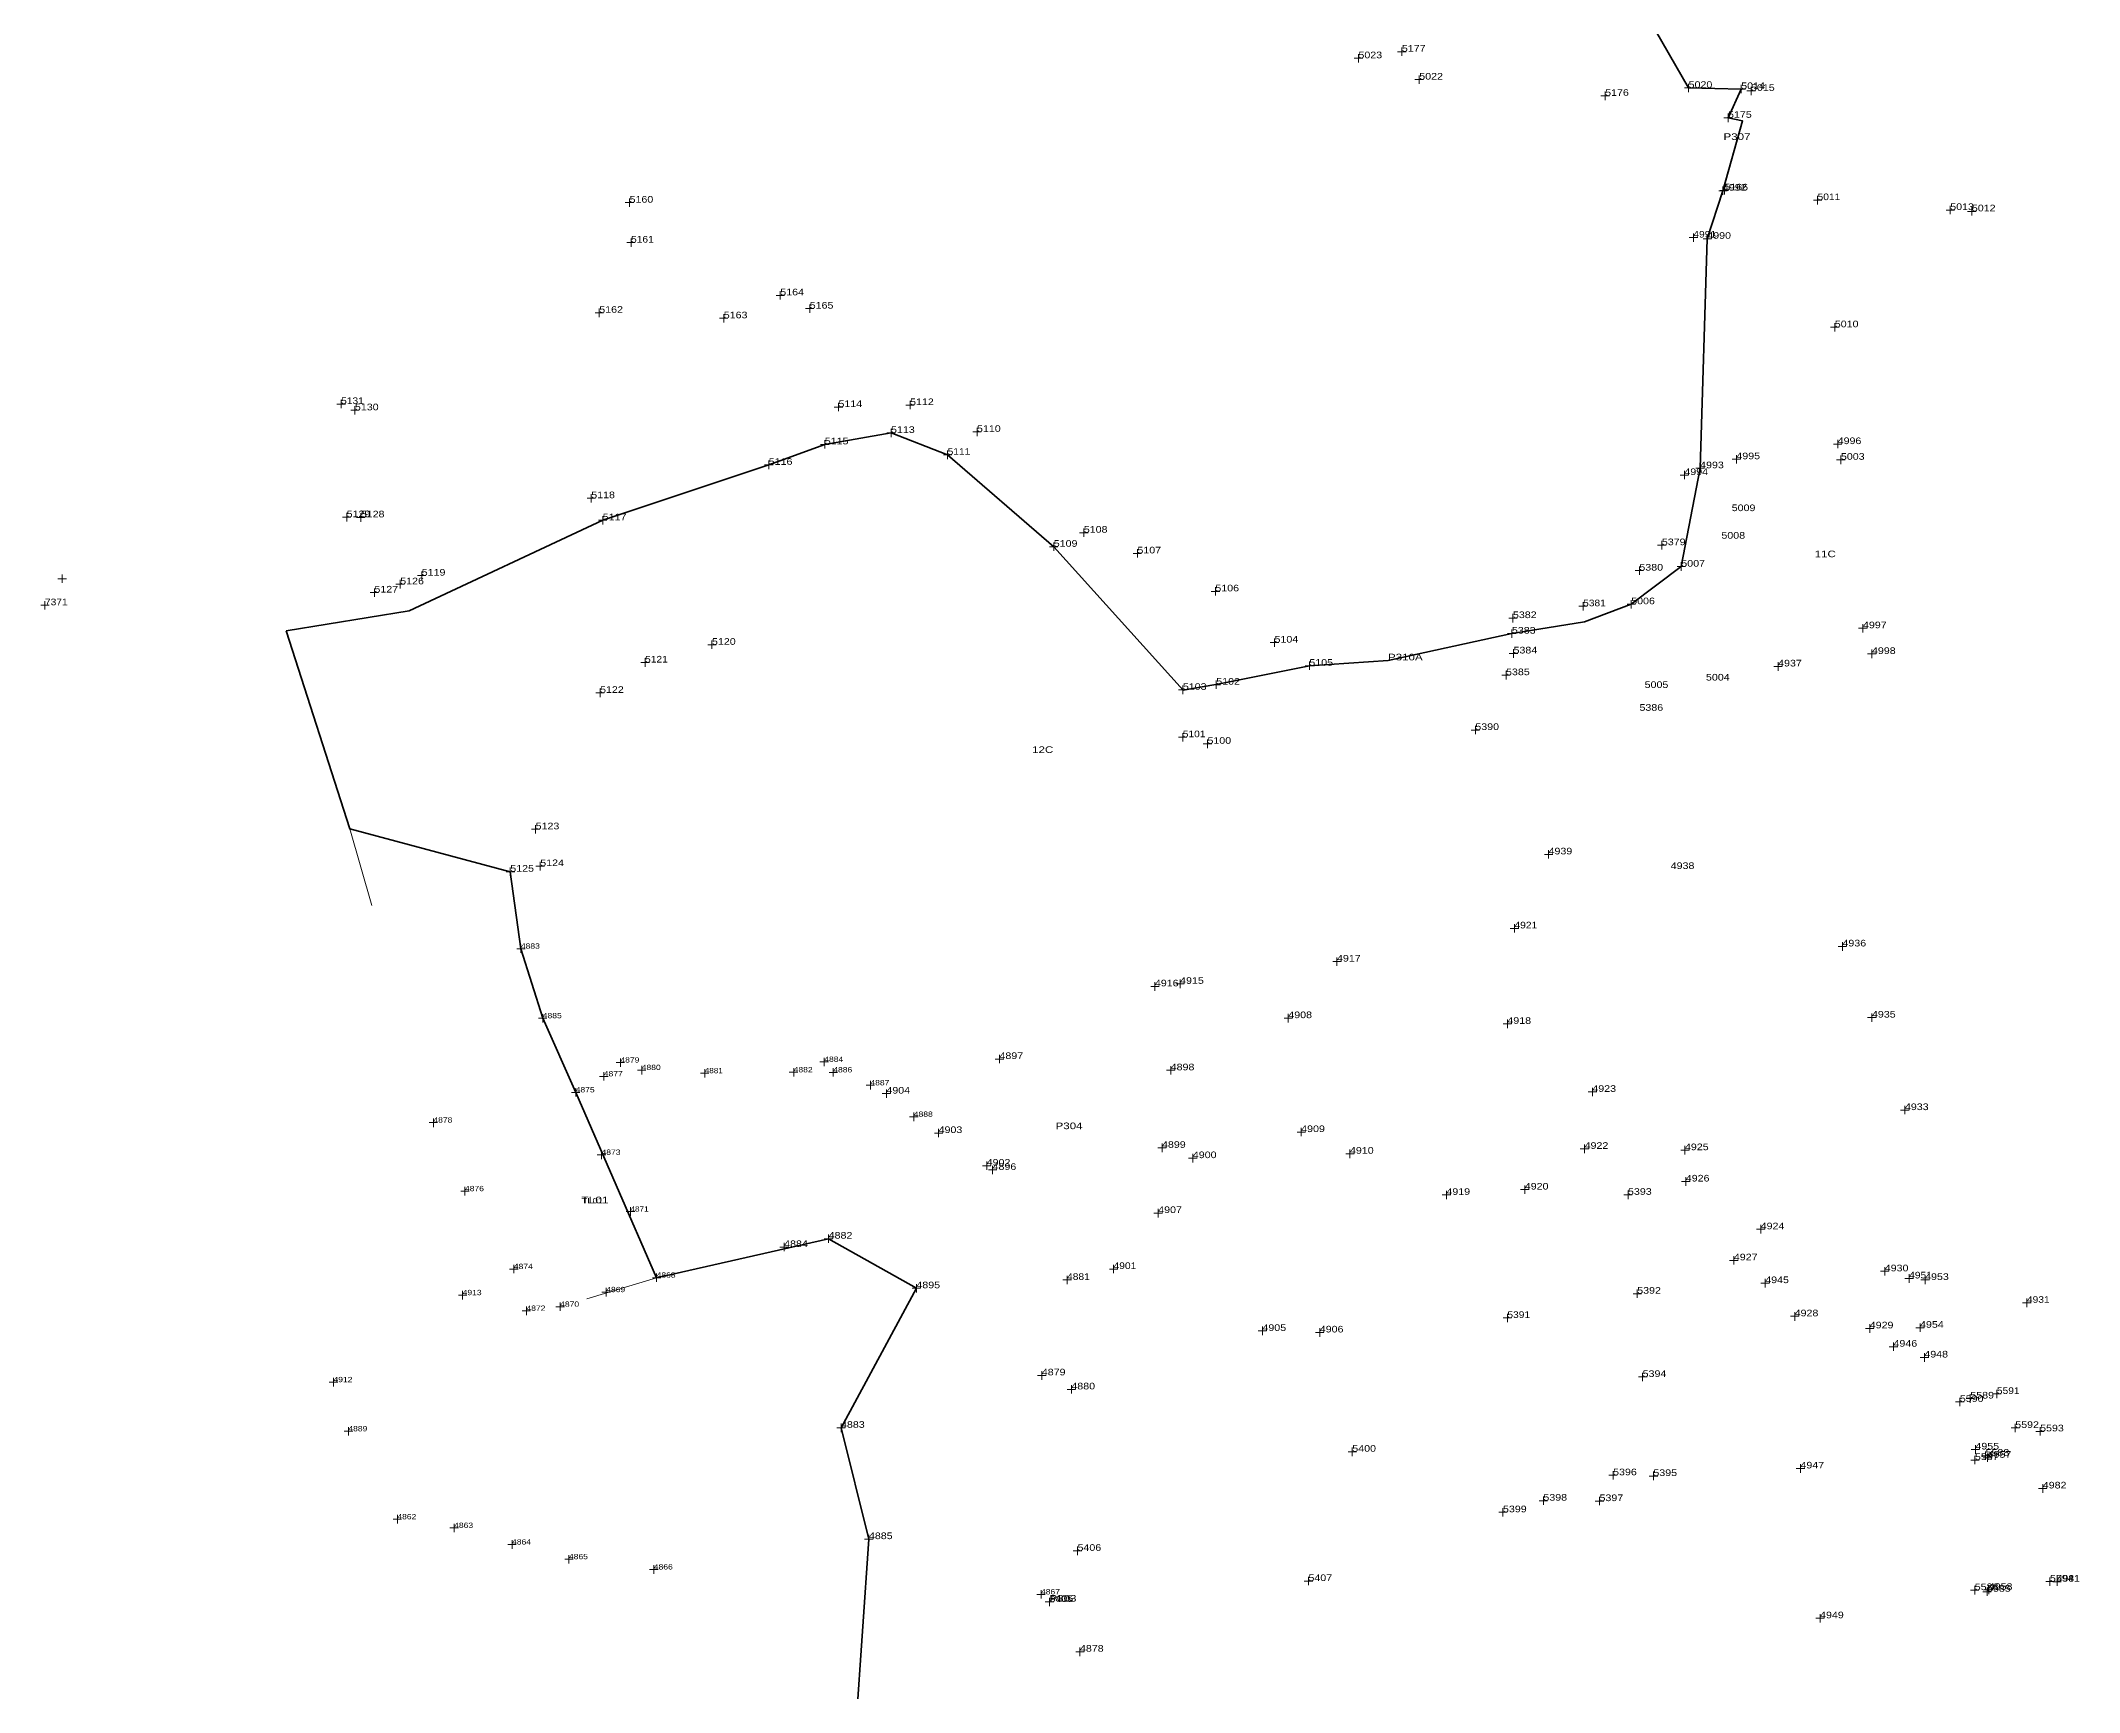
# Model space of a CAD drawing. Header units: metres. Extents: x 547847 to 551052, y 1837827 to 1840761.
# Drawn here: x 547847.1 to 548307.9, y 1839330.1 to 1839703.3 of the extents above; entities that cross this region are included whole.
import ezdxf

# ---------------------------------------------------------------- set-up
doc = ezdxf.new("R2010")
doc.units = ezdxf.units.M
doc.header["$LTSCALE"] = 0.6
for name, color, linetype, lineweight in [('4', 7, 'Continuous', 13), ('41', 7, 'Continuous', 13), ('52', 7, 'Continuous', 35)]:
    doc.layers.add(name, color=color, linetype=linetype, lineweight=lineweight)
doc.layers.add('5', color=7, linetype='Continuous')

msp = doc.modelspace()

# ---------------------------------------------------------------- linework, layer by layer
at = {"layer": '4'}
for p, q in [((548144.98, 1839698.43), (548144.98, 1839700.33)), ((548155.74, 1839700.86), (548153.84, 1839700.86)), ((548154.79, 1839699.91), (548154.79, 1839701.81)), ((548145.96, 1839699.38), (548144.03, 1839699.38)), ((548158.73, 1839693.61), (548158.73, 1839695.51)), ((548159.68, 1839694.56), (548157.74, 1839694.56)), ((548201.7, 1839690.88), (548199.79, 1839690.88)), ((548200.74, 1839689.93), (548200.74, 1839691.83)), ((548220.56, 1839692.68), (548218.66, 1839692.68)), ((548219.61, 1839691.73), (548219.61, 1839693.63)), ((548232.44, 1839692.41), (548230.54, 1839692.41)), ((548231.49, 1839691.46), (548231.49, 1839693.4)), ((548234.7, 1839692), (548232.76, 1839692)), ((548233.71, 1839691.05), (548233.71, 1839692.95)), ((548228.52, 1839684.97), (548228.52, 1839686.87)), ((548229.47, 1839685.92), (548227.57, 1839685.92)), ((547980.23, 1839665.76), (547980.23, 1839667.69)), ((548228.31, 1839669.44), (548226.41, 1839669.44)), ((548228.64, 1839669.51), (548226.74, 1839669.51)), ((548227.36, 1839668.49), (548227.36, 1839670.39)), ((548227.69, 1839668.56), (548227.69, 1839670.46)), ((548248.76, 1839666.36), (548248.76, 1839668.3)), ((547981.18, 1839666.74), (547979.24, 1839666.74)), ((548249.71, 1839667.31), (548247.8, 1839667.31)), ((548279.69, 1839665.08), (548277.79, 1839665.08)), ((548278.74, 1839664.13), (548278.74, 1839666.03)), ((548284.58, 1839664.78), (548282.68, 1839664.78)), ((548283.63, 1839663.83), (548283.63, 1839665.73)), ((547980.56, 1839656.77), (547980.56, 1839658.67)), ((548221.66, 1839658.85), (548219.73, 1839658.85)), ((548220.68, 1839657.86), (548220.68, 1839659.8)), ((548224.78, 1839658.57), (548222.88, 1839658.57)), ((548223.83, 1839657.62), (548223.83, 1839659.52)), ((547981.51, 1839657.72), (547979.61, 1839657.72)), ((548015.25, 1839645.79), (548013.35, 1839645.79)), ((548014.3, 1839644.83), (548014.3, 1839646.74)), ((547974.33, 1839641.84), (547972.43, 1839641.84)), ((547973.38, 1839640.85), (547973.38, 1839642.79)), ((548002.47, 1839640.6), (548000.54, 1839640.6)), ((548001.52, 1839639.65), (548001.52, 1839641.55)), ((548021.9, 1839642.79), (548020, 1839642.79)), ((548020.95, 1839641.84), (548020.95, 1839643.74)), ((548253.6, 1839638.58), (548251.66, 1839638.58)), ((548252.65, 1839637.6), (548252.65, 1839639.53)), ((547915.03, 1839620.28), (547915.03, 1839622.18)), ((548027.45, 1839619.6), (548027.45, 1839621.5)), ((548043.63, 1839620.03), (548043.63, 1839621.93)), ((547915.99, 1839621.23), (547914.08, 1839621.23)), ((547919.1, 1839619.81), (547917.2, 1839619.81)), ((547918.15, 1839618.86), (547918.15, 1839620.76)), ((548028.44, 1839620.55), (548026.5, 1839620.55)), ((548044.58, 1839620.98), (548042.68, 1839620.98)), ((548024.35, 1839611.16), (548024.35, 1839613.06)), ((548040.28, 1839614.7), (548038.38, 1839614.7)), ((548039.33, 1839613.75), (548039.33, 1839615.65)), ((548059.71, 1839614.93), (548057.81, 1839614.93)), ((548058.76, 1839613.98), (548058.76, 1839615.88)), ((548253.3, 1839611.22), (548253.3, 1839613.16)), ((548011.69, 1839606.53), (548011.69, 1839608.43)), ((548025.34, 1839612.11), (548023.4, 1839612.11)), ((548053.07, 1839609.75), (548051.17, 1839609.75)), ((548052.12, 1839608.8), (548052.12, 1839610.74)), ((548231.35, 1839608.75), (548229.45, 1839608.75)), ((548230.4, 1839607.8), (548230.4, 1839609.7)), ((548254.25, 1839612.17), (548252.35, 1839612.17)), ((548254.98, 1839608.63), (548253.04, 1839608.63)), ((548254.03, 1839607.64), (548254.03, 1839609.58)), ((548012.68, 1839607.48), (548010.74, 1839607.48)), ((548219.6, 1839605.17), (548217.7, 1839605.17)), ((548218.65, 1839604.22), (548218.65, 1839606.12)), ((548223.16, 1839606.71), (548221.26, 1839606.71)), ((548222.21, 1839605.76), (548222.21, 1839607.66)), ((547972.52, 1839599.94), (547970.62, 1839599.94)), ((547971.57, 1839598.99), (547971.57, 1839600.89)), ((547917.24, 1839595.65), (547915.34, 1839595.65)), ((547916.29, 1839594.7), (547916.29, 1839596.6)), ((547920.43, 1839595.61), (547918.53, 1839595.61)), ((547919.48, 1839594.62), (547919.48, 1839596.56)), ((547975.12, 1839594.96), (547973.22, 1839594.96)), ((547974.17, 1839594.01), (547974.17, 1839595.91)), ((548076.11, 1839588.01), (548076.11, 1839589.91)), ((548083.88, 1839592.14), (548081.95, 1839592.14)), ((548082.9, 1839591.19), (548082.9, 1839593.12)), ((548214.51, 1839589.32), (548212.61, 1839589.32)), ((548213.56, 1839588.37), (548213.56, 1839590.3)), ((548077.06, 1839588.96), (548075.16, 1839588.96)), ((548095.97, 1839587.46), (548094.07, 1839587.46)), ((548095.02, 1839586.51), (548095.02, 1839588.41)), ((548217.96, 1839583.52), (548217.96, 1839585.46)), ((547852.94, 1839581.73), (547851, 1839581.73)), ((547851.95, 1839580.78), (547851.95, 1839582.68)), ((547929.34, 1839580.48), (547927.4, 1839580.48)), ((547928.39, 1839579.53), (547928.39, 1839581.46)), ((547934.2, 1839582.44), (547932.3, 1839582.44)), ((547933.25, 1839581.49), (547933.25, 1839583.39)), ((548209.43, 1839583.58), (548207.5, 1839583.58)), ((548208.48, 1839582.63), (548208.48, 1839584.53)), ((548218.91, 1839584.47), (548217.01, 1839584.47)), ((547849.04, 1839575.75), (547847.14, 1839575.75)), ((547848.09, 1839574.8), (547848.09, 1839576.7)), ((547923.51, 1839578.62), (547921.61, 1839578.62)), ((547922.56, 1839577.67), (547922.56, 1839579.57)), ((548113.62, 1839578.88), (548111.69, 1839578.88)), ((548112.64, 1839577.93), (548112.64, 1839579.83)), ((548196.71, 1839575.52), (548194.81, 1839575.52)), ((548195.76, 1839574.57), (548195.76, 1839576.47)), ((548207.58, 1839575.98), (548205.68, 1839575.98)), ((548206.63, 1839575.03), (548206.63, 1839576.93)), ((548180.85, 1839572.84), (548178.95, 1839572.84)), ((548179.9, 1839571.85), (548179.9, 1839573.79)), ((548259.02, 1839569.56), (548259.02, 1839571.5)), ((547999.81, 1839566.81), (547997.91, 1839566.81)), ((547998.86, 1839565.86), (547998.86, 1839567.8)), ((548126.96, 1839567.31), (548125.06, 1839567.31)), ((548126.01, 1839566.32), (548126.01, 1839568.26)), ((548180.62, 1839569.34), (548178.68, 1839569.34)), ((548179.67, 1839568.39), (548179.67, 1839570.3)), ((548259.97, 1839570.55), (548258.04, 1839570.55)), ((547984.72, 1839562.8), (547982.78, 1839562.8)), ((547983.73, 1839561.85), (547983.73, 1839563.75)), ((548134.83, 1839562.07), (548132.93, 1839562.07)), ((548133.88, 1839561.12), (548133.88, 1839563.02)), ((548180.98, 1839564.85), (548179.04, 1839564.85)), ((548180.03, 1839563.86), (548180.03, 1839565.8)), ((548240.79, 1839561.91), (548238.86, 1839561.91)), ((548239.84, 1839560.92), (548239.84, 1839562.86)), ((548262, 1839564.73), (548260.06, 1839564.73)), ((548261.05, 1839563.78), (548261.05, 1839565.72)), ((548105.29, 1839555.68), (548105.29, 1839557.62)), ((548113.79, 1839557.79), (548111.86, 1839557.79)), ((548112.84, 1839556.84), (548112.84, 1839558.74)), ((548179.29, 1839559.94), (548177.36, 1839559.94)), ((548178.34, 1839558.99), (548178.34, 1839560.89)), ((547974.51, 1839555.94), (547972.61, 1839555.94)), ((547973.56, 1839554.99), (547973.56, 1839556.92)), ((548106.24, 1839556.63), (548104.3, 1839556.63)), ((548171.4, 1839546.6), (548171.4, 1839548.5)), ((548106.22, 1839545.92), (548104.28, 1839545.92)), ((548105.27, 1839544.97), (548105.27, 1839546.87)), ((548111.84, 1839544.43), (548109.9, 1839544.43)), ((548110.85, 1839543.48), (548110.85, 1839545.38)), ((548172.35, 1839547.55), (548170.45, 1839547.55)), ((547959.95, 1839525.1), (547958.05, 1839525.1)), ((547959, 1839524.12), (547959, 1839526.05)), ((548187.95, 1839518.48), (548187.95, 1839520.38)), ((547953.27, 1839514.57), (547953.27, 1839516.47)), ((547960.99, 1839516.78), (547959.06, 1839516.78)), ((547960.04, 1839515.83), (547960.04, 1839517.73)), ((548188.94, 1839519.43), (548187, 1839519.43)), ((547954.26, 1839515.52), (547952.32, 1839515.52)), ((548181.2, 1839502.7), (548179.26, 1839502.7)), ((548180.25, 1839501.75), (548180.25, 1839503.68)), ((547956.61, 1839498.12), (547954.71, 1839498.12)), ((547955.66, 1839497.17), (547955.66, 1839499.07)), ((548255.33, 1839498.63), (548253.43, 1839498.63)), ((548254.38, 1839497.64), (548254.38, 1839499.58)), ((548141.08, 1839495.21), (548139.18, 1839495.21)), ((548140.13, 1839494.26), (548140.13, 1839496.16)), ((548099.96, 1839489.6), (548098.02, 1839489.6)), ((548098.97, 1839488.62), (548098.97, 1839490.55)), ((548105.62, 1839490.18), (548103.68, 1839490.18)), ((548104.67, 1839489.2), (548104.67, 1839491.13)), ((547960.61, 1839481.45), (547960.61, 1839483.35)), ((548129.13, 1839481.47), (548129.13, 1839483.37)), ((548261.05, 1839481.56), (548261.05, 1839483.5)), ((547961.56, 1839482.4), (547959.62, 1839482.4)), ((548130.08, 1839482.42), (548128.18, 1839482.42)), ((548179.59, 1839481.13), (548177.66, 1839481.13)), ((548178.64, 1839480.18), (548178.64, 1839482.08)), ((548262, 1839482.55), (548260.06, 1839482.55)), ((548063.84, 1839472.23), (548063.84, 1839474.13)), ((547974.41, 1839468.32), (547974.41, 1839470.22)), ((547979.11, 1839472.38), (547977.21, 1839472.38)), ((547978.16, 1839471.43), (547978.16, 1839473.33)), ((547983.93, 1839470.7), (547982, 1839470.7)), ((547982.98, 1839469.72), (547982.98, 1839471.65)), ((547998.16, 1839469.97), (547996.26, 1839469.97)), ((547997.21, 1839469.02), (547997.21, 1839470.92)), ((548018.27, 1839470.18), (548016.33, 1839470.18)), ((548017.32, 1839469.23), (548017.32, 1839471.13)), ((548025.19, 1839472.54), (548023.25, 1839472.54)), ((548024.24, 1839471.59), (548024.24, 1839473.49)), ((548027.23, 1839470.16), (548025.33, 1839470.16)), ((548026.28, 1839469.21), (548026.28, 1839471.14)), ((548064.79, 1839473.18), (548062.89, 1839473.18)), ((548103.49, 1839470.63), (548101.59, 1839470.63)), ((548102.54, 1839469.68), (548102.54, 1839471.58)), ((547969, 1839465.64), (547967.1, 1839465.64)), ((547968.05, 1839464.69), (547968.05, 1839466.59)), ((547975.36, 1839469.27), (547973.46, 1839469.27)), ((548035.62, 1839467.24), (548033.68, 1839467.24)), ((548034.67, 1839466.29), (548034.67, 1839468.22)), ((548039.24, 1839465.37), (548037.33, 1839465.37)), ((548038.28, 1839464.42), (548038.28, 1839466.32)), ((548198.84, 1839465.76), (548196.9, 1839465.76)), ((548197.85, 1839464.81), (548197.85, 1839466.71)), ((548044.48, 1839459.17), (548044.48, 1839461.08)), ((548269.45, 1839461.64), (548267.52, 1839461.64)), ((548268.5, 1839460.69), (548268.5, 1839462.62)), ((547936.84, 1839458.81), (547934.94, 1839458.81)), ((547935.89, 1839457.82), (547935.89, 1839459.76)), ((548045.46, 1839460.12), (548043.53, 1839460.12)), ((548051.03, 1839456.45), (548049.13, 1839456.45)), ((548050.08, 1839455.5), (548050.08, 1839457.4)), ((548132.99, 1839456.67), (548131.09, 1839456.67)), ((548132.04, 1839455.72), (548132.04, 1839457.66)), ((547974.84, 1839451.53), (547972.9, 1839451.53)), ((547973.89, 1839450.58), (547973.89, 1839452.48)), ((548101.53, 1839453.11), (548099.63, 1839453.11)), ((548100.58, 1839452.16), (548100.58, 1839454.06)), ((548107.55, 1839449.83), (548107.55, 1839451.76)), ((548144.04, 1839451.78), (548142.11, 1839451.78)), ((548143.06, 1839450.8), (548143.06, 1839452.73)), ((548197.05, 1839452.88), (548195.12, 1839452.88)), ((548196.1, 1839451.93), (548196.1, 1839453.83)), ((548219.73, 1839452.58), (548217.83, 1839452.58)), ((548218.78, 1839451.63), (548218.78, 1839453.56)), ((548061.9, 1839449.08), (548060, 1839449.08)), ((548060.95, 1839448.13), (548060.95, 1839450.03)), ((548063.24, 1839448.12), (548061.33, 1839448.12)), ((548062.28, 1839447.17), (548062.28, 1839449.07)), ((548108.54, 1839450.78), (548106.6, 1839450.78)), ((548218.97, 1839444.55), (548218.97, 1839446.45)), ((547943.99, 1839443.31), (547942.08, 1839443.31)), ((547943.03, 1839442.32), (547943.03, 1839444.26)), ((548165.84, 1839442.47), (548163.91, 1839442.47)), ((548164.86, 1839441.52), (548164.86, 1839443.42)), ((548183.53, 1839443.68), (548181.6, 1839443.68)), ((548182.58, 1839442.7), (548182.58, 1839444.63)), ((548206.86, 1839442.49), (548204.96, 1839442.49)), ((548205.91, 1839441.54), (548205.91, 1839443.48)), ((548219.96, 1839445.5), (548218.02, 1839445.5)), ((547981.42, 1839438.69), (547979.48, 1839438.69)), ((547980.43, 1839437.74), (547980.43, 1839439.68)), ((548100.67, 1839438.37), (548098.76, 1839438.37)), ((548099.72, 1839437.38), (548099.72, 1839439.32)), ((548025.23, 1839431.63), (548025.23, 1839433.53)), ((548236.85, 1839434.7), (548234.95, 1839434.7)), ((548235.9, 1839433.75), (548235.9, 1839435.68)), ((548016.12, 1839430.68), (548014.22, 1839430.68)), ((548015.17, 1839429.73), (548015.17, 1839431.63)), ((548026.18, 1839432.58), (548024.24, 1839432.58)), ((548229.83, 1839426.73), (548229.83, 1839428.66)), ((547955.02, 1839425.71), (547953.12, 1839425.71)), ((547954.07, 1839424.76), (547954.07, 1839426.67)), ((547987.32, 1839423.76), (547985.39, 1839423.76)), ((547986.34, 1839422.81), (547986.34, 1839424.71)), ((548079.12, 1839422.28), (548079.12, 1839424.21)), ((548090.62, 1839425.72), (548088.68, 1839425.72)), ((548089.63, 1839424.77), (548089.63, 1839426.67)), ((548230.78, 1839427.68), (548228.88, 1839427.68)), ((548236.93, 1839421.58), (548236.93, 1839423.48)), ((548264.89, 1839425.2), (548262.96, 1839425.2)), ((548263.94, 1839424.22), (548263.94, 1839426.15)), ((548270.41, 1839423.59), (548268.51, 1839423.59)), ((548269.46, 1839422.6), (548269.46, 1839424.54)), ((548273.07, 1839422.26), (548273.07, 1839424.2)), ((547943.48, 1839419.81), (547941.55, 1839419.81)), ((547942.5, 1839418.82), (547942.5, 1839420.76)), ((547975.9, 1839420.49), (547973.96, 1839420.49)), ((547974.95, 1839419.54), (547974.95, 1839421.48)), ((548046.01, 1839421.37), (548044.11, 1839421.37)), ((548045.06, 1839420.42), (548045.06, 1839422.33)), ((548080.1, 1839423.26), (548078.17, 1839423.26)), ((548208.94, 1839420.14), (548207.04, 1839420.14)), ((548207.99, 1839419.19), (548207.99, 1839421.12)), ((548237.88, 1839422.53), (548235.94, 1839422.53)), ((548274.03, 1839423.25), (548272.12, 1839423.25)), ((548296.08, 1839417.13), (548296.08, 1839419.03)), ((547957.87, 1839416.27), (547955.97, 1839416.27)), ((547956.92, 1839415.32), (547956.92, 1839417.26)), ((547965.52, 1839417.19), (547963.59, 1839417.19)), ((547964.54, 1839416.24), (547964.54, 1839418.14)), ((548179.59, 1839414.66), (548177.66, 1839414.66)), ((548178.64, 1839413.71), (548178.64, 1839415.61)), ((548244.53, 1839415.03), (548242.63, 1839415.03)), ((548243.58, 1839414.04), (548243.58, 1839415.98)), ((548297.03, 1839418.08), (548295.1, 1839418.08)), ((548124.23, 1839411.72), (548122.33, 1839411.72)), ((548123.28, 1839410.77), (548123.28, 1839412.7)), ((548137.19, 1839411.38), (548135.29, 1839411.38)), ((548136.24, 1839410.43), (548136.24, 1839412.36)), ((548261.5, 1839412.3), (548259.6, 1839412.3)), ((548260.55, 1839411.32), (548260.55, 1839413.25)), ((548272.87, 1839412.44), (548270.94, 1839412.44)), ((548271.92, 1839411.49), (548271.92, 1839413.42)), ((548266.87, 1839408.16), (548264.97, 1839408.16)), ((548265.92, 1839407.21), (548265.92, 1839409.11)), ((548273.88, 1839405.72), (548271.94, 1839405.72)), ((548272.89, 1839404.77), (548272.89, 1839406.7)), ((547913.31, 1839399.16), (547913.31, 1839401.09)), ((548074.36, 1839401.68), (548072.46, 1839401.68)), ((548073.41, 1839400.7), (548073.41, 1839402.63)), ((548210.21, 1839401.32), (548208.27, 1839401.32)), ((548209.22, 1839400.37), (548209.22, 1839402.27)), ((547914.26, 1839400.14), (547912.36, 1839400.14)), ((548081.04, 1839398.51), (548079.14, 1839398.51)), ((548080.09, 1839397.56), (548080.09, 1839399.46)), ((548280.91, 1839394.73), (548280.91, 1839396.63)), ((548284.24, 1839396.45), (548282.33, 1839396.45)), ((548283.28, 1839395.5), (548283.28, 1839397.44)), ((548290.24, 1839397.48), (548288.34, 1839397.48)), ((548289.29, 1839396.53), (548289.29, 1839398.43)), ((548281.86, 1839395.68), (548279.96, 1839395.68)), ((547917.66, 1839389.04), (547915.72, 1839389.04)), ((547916.67, 1839388.09), (547916.67, 1839389.99)), ((548028.97, 1839389.83), (548027.04, 1839389.83)), ((548028.02, 1839388.88), (548028.02, 1839390.78)), ((548294.39, 1839389.8), (548292.49, 1839389.8)), ((548293.44, 1839388.85), (548293.44, 1839390.75)), ((548300.01, 1839389.02), (548298.11, 1839389.02)), ((548299.06, 1839388.07), (548299.06, 1839390)), ((548144.54, 1839384.42), (548142.64, 1839384.42)), ((548143.59, 1839383.44), (548143.59, 1839385.37)), ((548285.27, 1839382.54), (548283.37, 1839382.54)), ((548285.38, 1839384.93), (548283.48, 1839384.93)), ((548284.32, 1839381.59), (548284.32, 1839383.49)), ((548284.43, 1839383.98), (548284.43, 1839385.88)), ((548287.68, 1839383.51), (548285.78, 1839383.51)), ((548288.14, 1839383.06), (548286.2, 1839383.06)), ((548286.73, 1839382.56), (548286.73, 1839384.46)), ((548287.19, 1839382.11), (548287.19, 1839384.01)), ((548203.49, 1839379.1), (548201.59, 1839379.1)), ((548202.54, 1839378.15), (548202.54, 1839380.05)), ((548212.62, 1839378.93), (548210.69, 1839378.93)), ((548211.64, 1839377.98), (548211.64, 1839379.92)), ((548245.84, 1839380.64), (548243.9, 1839380.64)), ((548244.89, 1839379.69), (548244.89, 1839381.59)), ((548187.73, 1839373.36), (548185.83, 1839373.36)), ((548186.78, 1839372.41), (548186.78, 1839374.34)), ((548200.42, 1839373.26), (548198.52, 1839373.26)), ((548199.47, 1839372.31), (548199.47, 1839374.21)), ((548300.61, 1839376.12), (548298.71, 1839376.12)), ((548299.66, 1839375.17), (548299.66, 1839377.07)), ((547928.7, 1839369.15), (547926.79, 1839369.15)), ((547927.74, 1839368.2), (547927.74, 1839370.14)), ((547940.58, 1839366.22), (547940.58, 1839368.15)), ((548178.6, 1839370.74), (548176.7, 1839370.74)), ((548177.65, 1839369.79), (548177.65, 1839371.69)), ((547941.56, 1839367.2), (547939.63, 1839367.2)), ((547953.67, 1839362.5), (547953.67, 1839364.4)), ((548035.28, 1839364.67), (548033.34, 1839364.67)), ((548034.33, 1839363.72), (548034.33, 1839365.62)), ((547954.62, 1839363.45), (547952.68, 1839363.45)), ((547967.48, 1839360.13), (547965.58, 1839360.13)), ((547966.53, 1839359.18), (547966.53, 1839361.08)), ((548082.43, 1839362.02), (548080.53, 1839362.02)), ((548081.48, 1839361.07), (548081.48, 1839362.97)), ((547986.66, 1839357.8), (547984.72, 1839357.8)), ((547985.71, 1839356.85), (547985.71, 1839358.75)), ((548134.66, 1839355.19), (548132.73, 1839355.19)), ((548133.68, 1839354.24), (548133.68, 1839356.14)), ((548302.24, 1839355.08), (548300.34, 1839355.08)), ((548301.29, 1839354.13), (548301.29, 1839356.03)), ((548303.83, 1839355.05), (548301.9, 1839355.05)), ((548302.88, 1839354.1), (548302.88, 1839356.04)), ((548074.18, 1839352.17), (548072.28, 1839352.17)), ((548073.23, 1839351.22), (548073.23, 1839353.16)), ((548076.14, 1839350.47), (548074.2, 1839350.47)), ((548075.15, 1839349.52), (548075.15, 1839351.42)), ((548285.23, 1839353.14), (548283.33, 1839353.14)), ((548284.28, 1839352.16), (548284.28, 1839354.09)), ((548288.02, 1839352.78), (548286.12, 1839352.78)), ((548288.4, 1839353.21), (548286.5, 1839353.21)), ((548287.07, 1839351.83), (548287.07, 1839353.73)), ((548287.45, 1839352.26), (548287.45, 1839354.17)), ((548250.27, 1839346.78), (548248.37, 1839346.78)), ((548249.32, 1839345.83), (548249.32, 1839347.73)), ((548082.98, 1839339.22), (548081.08, 1839339.22)), ((548082.03, 1839338.24), (548082.03, 1839340.17))]:
    msp.add_line(p, q, dxfattribs=at)
at = {"layer": '41'}
for p, q in [((547917, 1839525.19), (547921.94, 1839507.85)), ((547970.58, 1839419.01), (547986.34, 1839423.76))]:
    msp.add_line(p, q, dxfattribs=at)
at = {"layer": '52'}
for points in [[(548231.49, 1839692.41), (548219.61, 1839692.68), (548210.66, 1839708.15), (548192.68, 1839749.74), (548199.04, 1839762.88)], [(548222.21, 1839606.71), (548223.83, 1839658.57), (548227.36, 1839669.44), (548231.8, 1839685.21), (548228.52, 1839685.92), (548231.49, 1839692.41)], [(547902.59, 1839569.93), (547930.43, 1839574.45), (547974.17, 1839594.96), (548011.69, 1839607.48), (548024.35, 1839612.11), (548039.33, 1839614.7), (548052.12, 1839609.75), (548076.11, 1839588.96), (548105.39, 1839556.52), (548113.6, 1839557.95)], [(548179.67, 1839569.34), (548196.04, 1839571.99), (548206.63, 1839575.98), (548217.96, 1839584.47), (548222.21, 1839606.71)], [(547968.05, 1839465.64), (547960.61, 1839482.4), (547955.66, 1839498.12), (547953.27, 1839515.52), (547917, 1839525.19), (547902.59, 1839569.93)], [(548113.6, 1839557.95), (548133.88, 1839562.07), (548151.66, 1839563.28), (548179.67, 1839569.34)], [(548045.06, 1839421.37), (548025.23, 1839432.58), (547986.34, 1839423.76), (547968.05, 1839465.64)], [(548032.49, 1839308.98), (548031.45, 1839323.05), (548034.33, 1839364.67), (548028.02, 1839389.83), (548045.06, 1839421.37)]]:
    msp.add_lwpolyline(points, dxfattribs=at)

# ---------------------------------------------------------------- texts
at = {"layer": '5'}
for s, height, width, p in [('5023', 1.5, 1.2, (548144.98, 1839699.38)), ('5177', 1.5, 1.2, (548154.79, 1839700.86)), ('5022', 1.5, 1.2, (548158.73, 1839694.56)), ('5176', 1.5, 1.2, (548200.74, 1839690.88)), ('5020', 1.5, 1.2, (548219.61, 1839692.68)), ('5014', 1.5, 1.2, (548231.49, 1839692.41)), ('5015', 1.5, 1.2, (548233.71, 1839692)), ('5175', 1.5, 1.2, (548228.52, 1839685.92)), ('P307 ', 1.5, 1.3, (548227.5, 1839680.91)), ('5160', 1.5, 1.2, (547980.23, 1839666.74)), ('4992', 1.5, 1.2, (548227.36, 1839669.44)), ('5166', 1.5, 1.2, (548227.69, 1839669.51)), ('5011', 1.5, 1.15, (548248.76, 1839667.31)), ('5013', 1.5, 1.2, (548278.74, 1839665.08)), ('5012', 1.5, 1.2, (548283.63, 1839664.78)), ('5161', 1.5, 1.15, (547980.56, 1839657.72)), ('4991', 1.5, 1.15, (548220.68, 1839658.85)), ('4990', 1.5, 1.2, (548223.83, 1839658.57)), ('5164', 1.5, 1.2, (548014.3, 1839645.79)), ('5162', 1.5, 1.2, (547973.38, 1839641.84)), ('5163', 1.5, 1.2, (548001.52, 1839640.6)), ('5165', 1.5, 1.2, (548020.95, 1839642.79)), ('5010', 1.5, 1.2, (548252.65, 1839638.58)), ('5131', 1.5, 1.15, (547915.03, 1839621.23)), ('5114', 1.5, 1.2, (548027.45, 1839620.55)), ('5112', 1.5, 1.2, (548043.63, 1839620.98)), ('5130', 1.5, 1.2, (547918.15, 1839619.81)), ('5115', 1.5, 1.2, (548024.35, 1839612.11)), ('5113', 1.5, 1.2, (548039.33, 1839614.7)), ('5110', 1.5, 1.2, (548058.76, 1839614.93)), ('4996', 1.5, 1.2, (548253.3, 1839612.17)), ('5116', 1.5, 1.2, (548011.69, 1839607.48)), ('5111', 1.5, 1.15, (548052.12, 1839609.75)), ('4993', 1.5, 1.2, (548222.21, 1839606.71)), ('4995', 1.5, 1.2, (548230.4, 1839608.75)), ('5003', 1.5, 1.2, (548254.03, 1839608.63)), ('4994', 1.5, 1.2, (548218.65, 1839605.17)), ('5118', 1.5, 1.2, (547971.57, 1839599.94)), ('5009', 1.5, 1.2, (548229.35, 1839597.02)), ('5129', 1.5, 1.2, (547916.29, 1839595.65)), ('5128', 1.5, 1.2, (547919.48, 1839595.61)), ('5117', 1.5, 1.2, (547974.17, 1839594.96)), ('5109', 1.5, 1.2, (548076.11, 1839588.96)), ('5108', 1.5, 1.2, (548082.9, 1839592.14)), ('5379', 1.5, 1.2, (548213.56, 1839589.32)), ('5008', 1.5, 1.2, (548227.02, 1839590.79)), ('5107', 1.5, 1.2, (548095.02, 1839587.46)), ('5380', 1.5, 1.2, (548208.48, 1839583.58)), ('5007', 1.5, 1.2, (548217.96, 1839584.47)), ('11C ', 1.5, 1.3, (548248.09, 1839586.6)), ('5127', 1.5, 1.2, (547922.56, 1839578.62)), ('5126', 1.5, 1.2, (547928.39, 1839580.48)), ('5119', 1.5, 1.2, (547933.25, 1839582.44)), ('5106', 1.5, 1.2, (548112.64, 1839578.88)), ('7371', 1.5, 1.15, (547848.09, 1839575.75)), ('5381', 1.5, 1.15, (548195.76, 1839575.52)), ('5006', 1.5, 1.2, (548206.63, 1839575.98)), ('5383', 1.5, 1.2, (548179.67, 1839569.34)), ('5382', 1.5, 1.2, (548179.9, 1839572.84)), ('4997', 1.5, 1.2, (548259.02, 1839570.55)), ('5120', 1.5, 1.2, (547998.86, 1839566.81)), ('5104', 1.5, 1.2, (548126.01, 1839567.31)), ('5384', 1.5, 1.2, (548180.03, 1839564.85)), ('4998', 1.5, 1.2, (548261.05, 1839564.73)), ('5121', 1.5, 1.15, (547983.73, 1839562.8)), ('5105', 1.5, 1.2, (548133.88, 1839562.07)), ('P310A ', 1.5, 1.3, (548151.66, 1839563.28)), ('4937', 1.5, 1.2, (548239.84, 1839561.91)), ('5122', 1.5, 1.2, (547973.56, 1839555.94)), ('5103', 1.5, 1.2, (548105.29, 1839556.63)), ('5102', 1.5, 1.2, (548112.84, 1839557.79)), ('5385', 1.5, 1.2, (548178.34, 1839559.94)), ('5005', 1.5, 1.2, (548209.67, 1839557.05)), ('5004', 1.5, 1.2, (548223.53, 1839558.73)), ('5386', 1.5, 1.2, (548208.5, 1839551.89)), ('5390', 1.5, 1.2, (548171.4, 1839547.55)), ('12C ', 1.5, 1.3, (548071.22, 1839542.36)), ('12C ', 1.5, 1.3, (548071.22, 1839542.36)), ('12C ', 1.5, 1.3, (548071.22, 1839542.36)), ('5101', 1.5, 1.15, (548105.27, 1839545.92)), ('5100', 1.5, 1.2, (548110.85, 1839544.43)), ('5123', 1.5, 1.2, (547959, 1839525.1)), ('4939', 1.5, 1.2, (548187.95, 1839519.43)), ('5125', 1.5, 1.2, (547953.27, 1839515.52)), ('5124', 1.5, 1.2, (547960.04, 1839516.78)), ('4938', 1.5, 1.2, (548215.56, 1839516.13)), ('4921', 1.5, 1.15, (548180.25, 1839502.7)), ('4883', 1.2, 1.2, (547955.66, 1839498.12)), ('4936', 1.5, 1.2, (548254.38, 1839498.63)), ('4917', 1.5, 1.2, (548140.13, 1839495.21)), ('4916', 1.5, 1.2, (548098.97, 1839489.6)), ('4915', 1.5, 1.2, (548104.67, 1839490.18)), ('4885', 1.2, 1.2, (547960.61, 1839482.4)), ('4908', 1.5, 1.2, (548129.13, 1839482.42)), ('4935', 1.5, 1.2, (548261.05, 1839482.55)), ('4918', 1.5, 1.2, (548178.64, 1839481.13)), ('4897', 1.5, 1.2, (548063.84, 1839473.18)), ('4877', 1.2, 1.2, (547974.41, 1839469.27)), ('4879', 1.2, 1.2, (547978.16, 1839472.38)), ('4880', 1.2, 1.2, (547982.98, 1839470.7)), ('4881', 1.2, 1.15, (547997.21, 1839469.97)), ('4882', 1.2, 1.2, (548017.32, 1839470.18)), ('4884', 1.2, 1.2, (548024.24, 1839472.54)), ('4886', 1.2, 1.2, (548026.28, 1839470.16)), ('4898', 1.5, 1.2, (548102.54, 1839470.63)), ('4875', 1.2, 1.2, (547968.05, 1839465.64)), ('4887', 1.2, 1.2, (548034.67, 1839467.24)), ('4904', 1.5, 1.2, (548038.28, 1839465.37)), ('4923', 1.5, 1.2, (548197.85, 1839465.76)), ('4888', 1.2, 1.2, (548044.48, 1839460.12)), ('4933', 1.5, 1.2, (548268.5, 1839461.64)), ('4878', 1.2, 1.2, (547935.89, 1839458.81)), ('4903', 1.5, 1.2, (548050.08, 1839456.45)), ('P304 ', 1.5, 1.3, (548076.52, 1839457.33)), ('4909', 1.5, 1.2, (548132.04, 1839456.67)), ('4873', 1.2, 1.2, (547973.89, 1839451.53)), ('4899', 1.5, 1.2, (548100.58, 1839453.11)), ('4900', 1.5, 1.2, (548107.55, 1839450.78)), ('4910', 1.5, 1.2, (548143.06, 1839451.78)), ('4922', 1.5, 1.2, (548196.1, 1839452.88)), ('4925', 1.5, 1.2, (548218.78, 1839452.58)), ('4902', 1.5, 1.2, (548060.95, 1839449.08)), ('4896', 1.5, 1.2, (548062.28, 1839448.12)), ('4926', 1.5, 1.2, (548218.97, 1839445.5)), ('4876', 1.2, 1.2, (547943.03, 1839443.31)), ('TL01 ', 1.5, 1.35, (547969.33, 1839440.58)), ('4919', 1.5, 1.2, (548164.86, 1839442.47)), ('4920', 1.5, 1.2, (548182.58, 1839443.68)), ('5393', 1.5, 1.2, (548205.91, 1839442.49)), ('TL01 ', 1.2, 1.35, (547969.33, 1839440.58)), ('4871', 1.2, 1.15, (547980.43, 1839438.69)), ('4907', 1.5, 1.2, (548099.72, 1839438.37)), ('4882', 1.5, 1.2, (548025.23, 1839432.58)), ('4924', 1.5, 1.2, (548235.9, 1839434.7)), ('4884', 1.5, 1.2, (548015.17, 1839430.68)), ('4927', 1.5, 1.2, (548229.83, 1839427.68)), ('4874', 1.2, 1.2, (547954.07, 1839425.71)), ('4868', 1.2, 1.2, (547986.34, 1839423.76)), ('4881', 1.5, 1.15, (548079.12, 1839423.26)), ('4901', 1.5, 1.15, (548089.63, 1839425.72)), ('4945', 1.5, 1.2, (548236.93, 1839422.53)), ('4930', 1.5, 1.2, (548263.94, 1839425.2)), ('4951', 1.5, 1.15, (548269.46, 1839423.59)), ('4953', 1.5, 1.2, (548273.07, 1839423.25)), ('4913', 1.2, 1.2, (547942.5, 1839419.81)), ('4869', 1.2, 1.2, (547974.95, 1839420.49)), ('4895', 1.5, 1.2, (548045.06, 1839421.37)), ('5392', 1.5, 1.2, (548207.99, 1839420.14)), ('4931', 1.5, 1.15, (548296.08, 1839418.08)), ('4872', 1.2, 1.2, (547956.92, 1839416.27)), ('4870', 1.2, 1.2, (547964.54, 1839417.19)), ('5391', 1.5, 1.15, (548178.64, 1839414.66)), ('4928', 1.5, 1.2, (548243.58, 1839415.03)), ('4905', 1.5, 1.2, (548123.28, 1839411.72)), ('4906', 1.5, 1.2, (548136.24, 1839411.38)), ('4929', 1.5, 1.2, (548260.55, 1839412.3)), ('4946', 1.5, 1.2, (548265.92, 1839408.16)), ('4954', 1.5, 1.2, (548271.92, 1839412.44)), ('4948', 1.5, 1.2, (548272.89, 1839405.72)), ('4912', 1.2, 1.2, (547913.31, 1839400.14)), ('4879', 1.5, 1.2, (548073.41, 1839401.68)), ('5394', 1.5, 1.2, (548209.22, 1839401.32)), ('4880', 1.5, 1.2, (548080.09, 1839398.51)), ('5590', 1.5, 1.2, (548280.91, 1839395.68)), ('5589', 1.5, 1.2, (548283.28, 1839396.45)), ('5591', 1.5, 1.15, (548289.29, 1839397.48)), ('4883', 1.5, 1.2, (548028.02, 1839389.83)), ('5592', 1.5, 1.2, (548293.44, 1839389.8)), ('4889', 1.2, 1.2, (547916.67, 1839389.04)), ('5593', 1.5, 1.2, (548299.06, 1839389.02)), ('5400', 1.5, 1.2, (548143.59, 1839384.42)), ('4947', 1.5, 1.2, (548244.89, 1839380.64)), ('5587', 1.5, 1.2, (548284.32, 1839382.54)), ('4955', 1.5, 1.2, (548284.43, 1839384.93)), ('5588', 1.5, 1.2, (548286.73, 1839383.51)), ('4957', 1.5, 1.2, (548287.19, 1839383.06)), ('5396', 1.5, 1.2, (548202.54, 1839379.1)), ('5395', 1.5, 1.2, (548211.64, 1839378.93)), ('4982', 1.5, 1.2, (548299.66, 1839376.12)), ('5398', 1.5, 1.2, (548186.78, 1839373.36)), ('5397', 1.5, 1.2, (548199.47, 1839373.26)), ('4862', 1.2, 1.2, (547927.74, 1839369.15)), ('4863', 1.2, 1.2, (547940.58, 1839367.2)), ('5399', 1.5, 1.2, (548177.65, 1839370.74)), ('4864', 1.2, 1.2, (547953.67, 1839363.45)), ('4885', 1.5, 1.2, (548034.33, 1839364.67)), ('5406', 1.5, 1.2, (548081.48, 1839362.02)), ('4865', 1.2, 1.2, (547966.53, 1839360.13)), ('4866', 1.2, 1.2, (547985.71, 1839357.8)), ('5407', 1.5, 1.2, (548133.68, 1839355.19)), ('5586', 1.5, 1.2, (548284.28, 1839353.14)), ('5585', 1.5, 1.2, (548287.07, 1839352.78)), ('4958', 1.5, 1.2, (548287.45, 1839353.21)), ('5594', 1.5, 1.2, (548301.29, 1839355.08)), ('4981', 1.5, 1.15, (548302.88, 1839355.05)), ('4867', 1.2, 1.2, (548073.23, 1839352.17)), ('5405', 1.5, 1.2, (548075.15, 1839350.47)), ('P303 ', 1.2, 1.3, (548075.15, 1839350.54)), ('P303 ', 1.5, 1.3, (548075.15, 1839350.54)), ('4949', 1.5, 1.2, (548249.32, 1839346.78)), ('4878', 1.5, 1.2, (548082.03, 1839339.22))]:
    msp.add_text(s, height=height, dxfattribs=dict(at, width=width)).set_placement(p)

doc.saveas('drawing.dxf')
